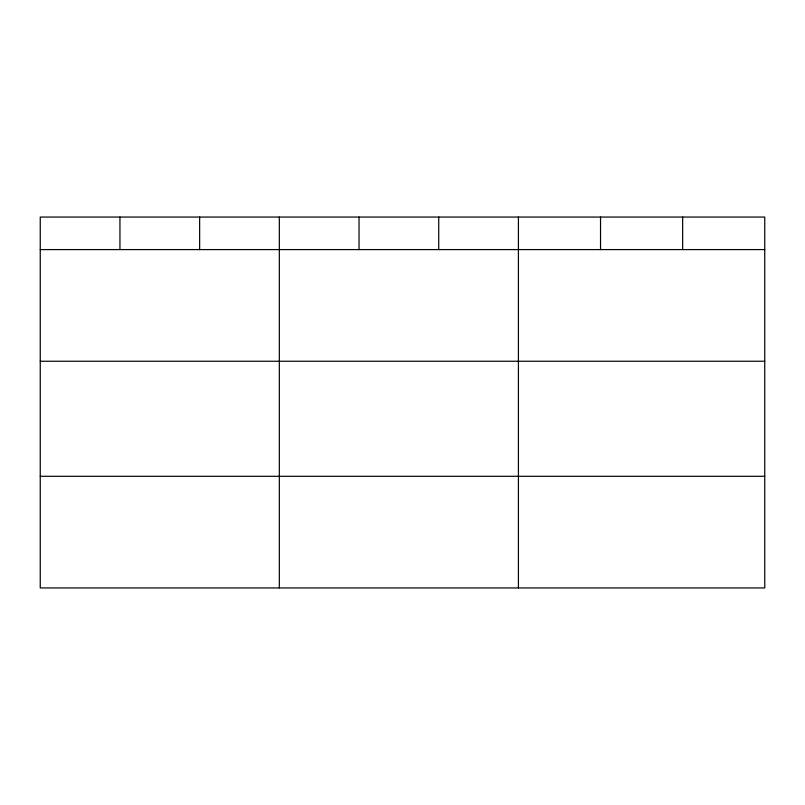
<?xml version="1.0" encoding="UTF-8"?>
<svg xmlns="http://www.w3.org/2000/svg" width="805" height="805" viewBox="0 0 805 805"><rect width="100%" height="100%" fill="white"/><g stroke="black" fill="none" stroke-linecap="round" stroke-linejoin="round"><path stroke-width="1.21" d="M764.75 361.244L764.75 217.058L40.25 217.058L40.25 587.942L764.75 587.942L764.75 361.244L40.25 361.244M40.25 249.59L764.75 249.59M40.25 476.288L764.75 476.288M682.64 217.058L682.64 249.59M600.53 217.058L600.53 249.59M518.42 217.058L518.42 587.942M438.725 217.058L438.725 249.59M359.03 217.058L359.03 249.59M279.335 217.058L279.335 587.942M199.64 217.058L199.64 249.59M119.945 217.058L119.945 249.59"/></g></svg>
